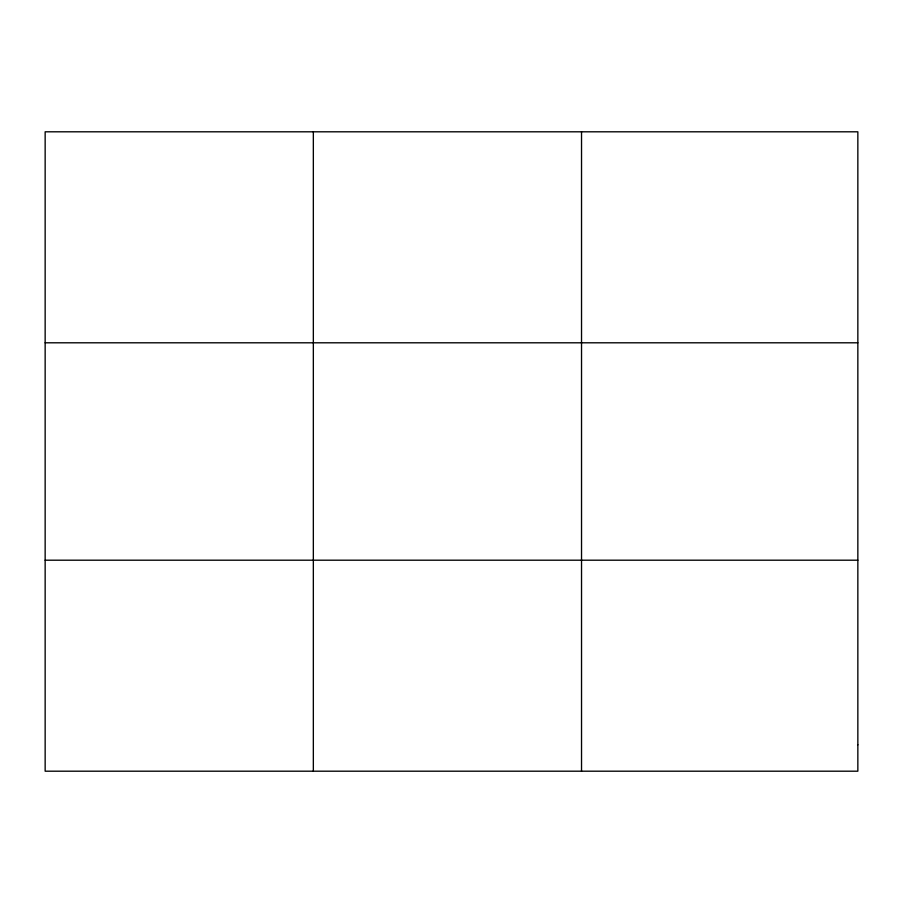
<?xml version="1.0" encoding="UTF-8"?>
<svg xmlns="http://www.w3.org/2000/svg" width="903" height="903" viewBox="0 0 903 903"><rect width="100%" height="100%" fill="white"/><g stroke="black" fill="none" stroke-linecap="round" stroke-linejoin="round"><path stroke-width="1.35" d="M313.341 771.196L313.341 131.804M581.532 771.196L581.532 131.804M45.15 342.801L857.85 342.801M45.15 560.199L857.85 560.199M857.85 744.817L857.85 771.196L45.15 771.196L45.15 131.804L857.85 131.804L857.85 744.817"/></g></svg>
